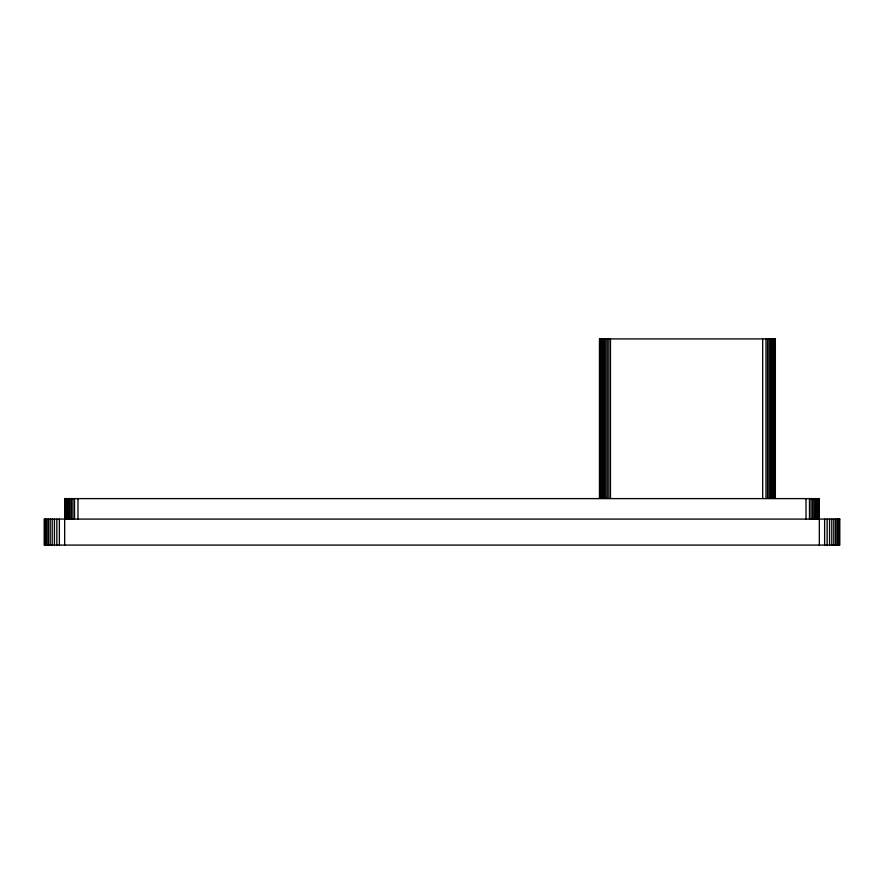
<?xml version="1.0" encoding="UTF-8"?>
<svg xmlns="http://www.w3.org/2000/svg" width="884" height="884" viewBox="0 0 884 884"><rect width="100%" height="100%" fill="white"/><g stroke="black" fill="none" stroke-linecap="round" stroke-linejoin="round"><path stroke-width="1.33" d="M839.104 519.085L839.104 545.085M838.242 519.085L838.242 545.085M837.06 519.085L837.06 545.085M835.568 519.085L835.568 545.085M833.8 519.085L833.8 545.085M831.789 519.085L831.789 545.085M829.568 519.085L829.568 545.085M827.159 519.085L827.159 545.085M824.628 519.085L824.628 545.085M819.324 545.085L819.324 498.609L64.676 498.609L64.676 545.085M818.871 498.609L818.871 519.085M818.319 498.609L818.319 519.085M817.545 498.609L817.545 519.085M816.573 498.609L816.573 519.085M815.424 498.609L815.424 519.085M814.12 498.609L814.12 519.085M812.672 498.609L812.672 519.085M811.114 498.609L811.114 519.085M809.468 498.609L809.468 519.085M806.02 498.609L806.02 519.085M775.356 498.454L775.356 338.915L599.451 338.915L599.451 498.454M775.036 338.915L775.036 498.454M774.495 338.915L774.495 498.454M773.754 338.915L773.754 498.454M772.826 338.915L772.826 498.454M771.721 338.915L771.721 498.454M770.461 338.915L770.461 498.454M769.069 338.915L769.069 498.454M767.566 338.915L767.566 498.454M765.986 338.915L765.986 498.454M762.671 338.915L762.671 498.454M610.468 338.915L610.468 498.454M608.833 338.915L608.833 498.454M607.242 338.915L607.242 498.454M605.75 338.915L605.75 498.454M604.358 338.915L604.358 498.454M603.098 338.915L603.098 498.454M601.993 338.915L601.993 498.454M601.065 338.915L601.065 498.454M600.324 338.915L600.324 498.454M599.783 338.915L599.783 498.454M77.98 498.609L77.98 519.085M74.532 498.609L74.532 519.085M72.886 498.609L72.886 519.085M71.328 498.609L71.328 519.085M69.88 498.609L69.88 519.085M68.576 498.609L68.576 519.085M67.427 498.609L67.427 519.085M66.455 498.609L66.455 519.085M65.681 498.609L65.681 519.085M65.129 498.609L65.129 519.085M59.372 519.085L59.372 545.085M56.841 519.085L56.841 545.085M54.432 519.085L54.432 545.085M52.211 519.085L52.211 545.085M50.2 519.085L50.2 545.085M48.432 519.085L48.432 545.085M46.94 519.085L46.94 545.085M45.758 519.085L45.758 545.085M44.896 519.085L44.896 545.085M839.8 519.085L44.2 519.085L44.2 545.085L839.8 545.085L839.8 519.085"/></g></svg>
